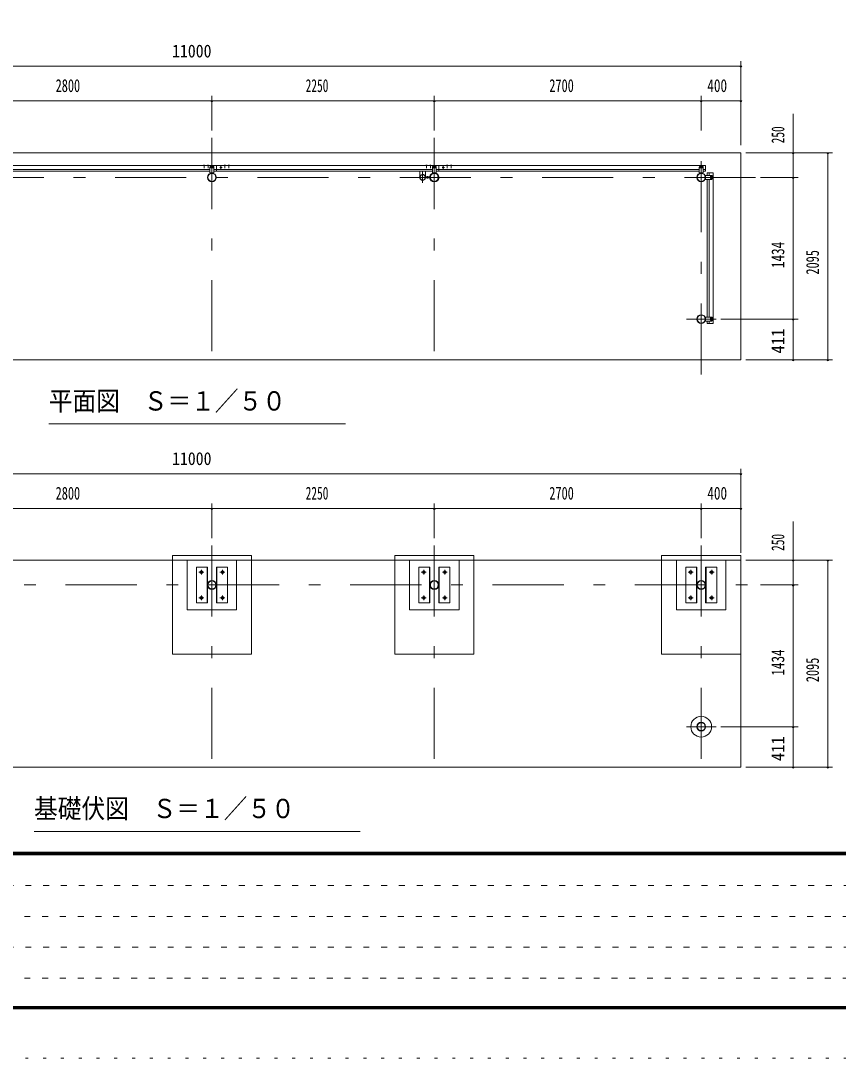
# Model space of a CAD drawing. Units: millimetres, scale not verified, with parts at other scales. Extents: x -27014 to 27021, y -10500 to 10500.
# Drawn here: x 2465 to 10735, y -10500 to 0 of the extents above; entities that cross this region are included whole.
import ezdxf
from ezdxf.enums import TextEntityAlignment as Align

# ---------------------------------------------------------------- set-up
doc = ezdxf.new("R2010")
doc.units = ezdxf.units.MM
doc.header["$LTSCALE"] = 60
for name, pattern in [('USER1', [3, 1, -2]), ('USER3', [24, 12, -5, 2, -5]), ('USER4', [3, 0.5, -2.5])]:
    doc.linetypes.add(name, pattern=pattern)
for name, color, linetype, lineweight in [('0-2_1-05BOLD', 7, 'Continuous', 18), ('0-3_1-25CENTER', 3, 'USER3', 18), ('0-5_1-55DIM', 3, 'Continuous', 18), ('0-C_F-F1PAPER', 5, 'Continuous', 18), ('0-D_F-E_J_ADD', 5, 'USER4', 18)]:
    doc.layers.add(name, color=color, linetype=linetype, lineweight=lineweight)
doc.styles.add('ＭＳ ゴシック', font='')
doc.styles.get('ＭＳ ゴシック').set_extended_font_data('MS Gothic')

msp = doc.modelspace()

# ---------------------------------------------------------------- linework, layer by layer
at = {"layer": '0-2_1-05BOLD'}
for p, q in [((4313.13, -1464.18), (4313.13, -1465.78)), ((4316.49, -1464.18), (4316.49, -1460.68)), ((4322.27, -1460.68), (4322.27, -1464.18)), ((4353.13, -1464.18), (4353.13, -1465.78)), ((4356.49, -1464.18), (4356.49, -1460.68)), ((4362.27, -1460.68), (4362.27, -1464.18)), ((4443.88, -1523.38), (4443.88, -1465.78)), ((4443.88, -1467.38), (4444.88, -1467.38)), ((4444.88, -1465.78), (4444.88, -1523.38)), ((4526.49, -1464.18), (4526.49, -1460.68)), ((4532.27, -1460.68), (4532.27, -1464.18)), ((4563.13, -1464.18), (4563.13, -1465.78)), ((4566.49, -1464.18), (4566.49, -1460.68)), ((4572.27, -1460.68), (4572.27, -1464.18)), ((6566.49, -1460.68), (6566.49, -1464.18)), ((6572.27, -1464.18), (6572.27, -1460.68)), ((6575.63, -1464.18), (6575.63, -1465.78)), ((6606.5, -1460.68), (6606.5, -1464.18)), ((6612.27, -1464.18), (6612.27, -1460.68)), ((6693.88, -1465.78), (6693.88, -1523.38)), ((6694.88, -1467.38), (6693.88, -1467.38)), ((6694.88, -1523.38), (6694.88, -1465.78)), ((6776.49, -1464.18), (6776.49, -1460.68)), ((6782.27, -1460.68), (6782.27, -1464.18)), ((6813.13, -1464.18), (6813.13, -1465.78)), ((6816.49, -1464.18), (6816.49, -1460.68)), ((6822.27, -1460.68), (6822.27, -1464.18)), ((1644.88, -1505.78), (4378.88, -1505.78)), ((4383.88, -1475.28), (4413.88, -1475.28)), ((4390.38, -1481.78), (4394.08, -1481.78)), ((4394.08, -1489.78), (4390.38, -1489.78)), ((4407.38, -1481.78), (4403.68, -1481.78)), ((4403.68, -1489.78), (4407.38, -1489.78)), ((4418.88, -1505.78), (6628.88, -1505.78)), ((6628.88, -1523.38), (4418.88, -1523.38)), ((4444.88, -1502.38), (4443.88, -1502.38)), ((6503.39, -1523.38), (6503.39, -1575.81)), ((6558.38, -1575.81), (6558.38, -1523.38)), ((6628.88, -1540.78), (6628.88, -1480.28)), ((6668.89, -1540.78), (6628.89, -1540.78)), ((6633.88, -1475.28), (6663.88, -1475.28)), ((6644.08, -1481.78), (6640.38, -1481.78)), ((6640.38, -1489.78), (6644.08, -1489.78)), ((6653.68, -1481.78), (6657.38, -1481.78)), ((6657.38, -1489.78), (6653.68, -1489.78)), ((6668.88, -1480.28), (6668.88, -1540.78)), ((9328.88, -1505.78), (6668.88, -1505.78)), ((6668.88, -1523.38), (9328.88, -1523.38)), ((6693.88, -1502.38), (6694.88, -1502.38)), ((9363.88, -1475.28), (9333.88, -1475.28)), ((9340.38, -1481.78), (9344.08, -1481.78)), ((9344.08, -1489.78), (9340.38, -1489.78)), ((9357.38, -1481.78), (9353.68, -1481.78)), ((9353.68, -1489.78), (9357.38, -1489.78)), ((9368.88, -1540.78), (9368.88, -1480.28)), ((9368.88, -1505.78), (9393.88, -1505.78)), ((9393.43, -1565.33), (9453.93, -1565.33)), ((9410.83, -1540.33), (9410.83, -1565.33)), ((9428.43, -1565.33), (9428.43, -1540.33)), ((9458.93, -1570.33), (9458.93, -1600.33)), ((6604.43, -1582.33), (6558.22, -1582.33)), ((6558.22, -1588.32), (6604.43, -1588.32)), ((6559.62, -1580.72), (6602.96, -1580.72)), ((6602.96, -1589.93), (6559.62, -1589.93)), ((9410.83, -1605.33), (9410.83, -2999.33)), ((9428.43, -2999.33), (9428.43, -1605.33)), ((9444.43, -1576.83), (9444.43, -1580.53)), ((9444.43, -1593.83), (9444.43, -1590.13)), ((9452.43, -1580.53), (9452.43, -1576.83)), ((9452.43, -1590.13), (9452.43, -1593.83)), ((9393.43, -3039.33), (9453.93, -3039.33)), ((9428.43, -3039.33), (9428.43, -3064.33)), ((9444.43, -3010.83), (9444.43, -3014.53)), ((9444.43, -3027.83), (9444.43, -3024.13)), ((9452.43, -3014.53), (9452.43, -3010.83)), ((9452.43, -3024.13), (9452.43, -3027.83)), ((9458.93, -3034.33), (9458.93, -3004.33)), ((9748.88, -5460.33), (-1251.11, -5460.33)), ((4349.83, -5530.32), (4349.83, -5890.33)), ((4447.93, -5890.33), (4447.93, -5530.32)), ((4648.88, -5460.33), (4648.88, -5960.33)), ((6599.83, -5530.32), (6599.83, -5890.33)), ((6697.93, -5890.33), (6697.93, -5530.32)), ((6898.88, -5460.33), (6898.88, -5960.33)), ((9299.83, -5890.33), (9299.83, -5530.32)), ((9397.94, -5530.32), (9397.94, -5890.33)), ((9598.88, -5960.33), (9598.88, -5460.33))]:
    msp.add_line(p, q, dxfattribs=at)
for points in [[(9748.88, -3430.33), (-1251.12, -3430.33), (-1251.12, -1335.33), (9748.88, -1335.33)], [(4393.88, -1482.89), (4398.88, -1480), (4403.88, -1482.89), (4403.88, -1488.67), (4398.88, -1491.55), (4393.88, -1488.67)], [(4484.88, -1482.89), (4489.88, -1480), (4494.88, -1482.89), (4494.88, -1488.67), (4489.88, -1491.55), (4484.88, -1488.67)], [(6653.88, -1488.67), (6648.88, -1491.55), (6643.88, -1488.67), (6643.88, -1482.89), (6648.88, -1480), (6653.88, -1482.89)], [(6734.88, -1488.67), (6734.88, -1482.89), (6739.88, -1480), (6744.88, -1482.89), (6744.88, -1488.67), (6739.88, -1491.55)], [(9343.88, -1482.89), (9343.88, -1488.67), (9348.88, -1491.55), (9353.88, -1488.67), (9353.88, -1482.89), (9348.88, -1480)], [(9445.54, -1580.33), (9451.32, -1580.33), (9454.2, -1585.33), (9451.32, -1590.33), (9445.54, -1590.33), (9442.66, -1585.33)], [(9445.54, -3024.33), (9451.32, -3024.33), (9454.2, -3019.33), (9451.32, -3014.33), (9445.54, -3014.33), (9442.66, -3019.33)], [(4798.88, -6410.33), (4798.88, -5410.33), (3998.88, -5410.33), (3998.88, -6410.33)], [(7048.88, -6410.33), (7048.88, -5410.33), (6248.88, -5410.33), (6248.88, -6410.33)], [(4242.33, -5530.32), (4354.33, -5530.32), (4354.33, -5890.33), (4242.33, -5890.33)], [(4443.43, -5890.33), (4443.43, -5530.32), (4555.43, -5530.32), (4555.43, -5890.33)], [(6492.33, -5530.32), (6492.33, -5890.33), (6604.33, -5890.33), (6604.33, -5530.32)], [(6693.43, -5890.33), (6805.43, -5890.33), (6805.43, -5530.32), (6693.43, -5530.32)], [(9304.33, -5890.33), (9192.34, -5890.33), (9192.34, -5530.32), (9304.33, -5530.32)], [(9505.43, -5530.32), (9505.43, -5890.33), (9393.44, -5890.33), (9393.44, -5530.32)]]:
    msp.add_lwpolyline(points, close=True, dxfattribs=at)
for points in [[(4378.88, -1523.38), (1644.88, -1523.38), (1644.88, -1465.78), (9393.88, -1465.78), (9393.88, -1523.38), (9368.88, -1523.38)], [(4313.13, -1464.18), (4325.63, -1464.18), (4325.63, -1465.78)], [(4325.15, -1464.18), (4325.15, -1460.68), (4324.28, -1460.18), (4314.48, -1460.18), (4313.61, -1460.68), (4313.61, -1464.18)], [(4353.13, -1464.18), (4365.63, -1464.18), (4365.63, -1465.78)], [(4365.16, -1464.18), (4365.16, -1460.68), (4364.28, -1460.18), (4354.48, -1460.18), (4353.61, -1460.68), (4353.61, -1464.18)], [(4523.13, -1465.78), (4523.13, -1464.18), (4535.63, -1464.18), (4535.63, -1465.78)], [(4535.15, -1464.18), (4535.15, -1460.68), (4534.28, -1460.18), (4524.48, -1460.18), (4523.61, -1460.68), (4523.61, -1464.18)], [(4563.13, -1464.18), (4575.63, -1464.18), (4575.63, -1465.78)], [(4575.15, -1464.18), (4575.15, -1460.68), (4574.28, -1460.18), (4564.48, -1460.18), (4563.61, -1460.68), (4563.61, -1464.18)], [(6575.63, -1464.18), (6563.13, -1464.18), (6563.13, -1465.78)], [(6563.61, -1464.18), (6563.61, -1460.68), (6564.48, -1460.18), (6574.28, -1460.18), (6575.16, -1460.68), (6575.16, -1464.18)], [(6615.63, -1465.78), (6615.63, -1464.18), (6603.13, -1464.18), (6603.13, -1465.78)], [(6603.61, -1464.18), (6603.61, -1460.68), (6604.48, -1460.18), (6614.28, -1460.18), (6615.16, -1460.68), (6615.16, -1464.18)], [(6773.13, -1465.78), (6773.13, -1464.18), (6785.63, -1464.18), (6785.63, -1465.78)], [(6785.15, -1464.18), (6785.15, -1460.68), (6784.28, -1460.18), (6774.48, -1460.18), (6773.61, -1460.68), (6773.61, -1464.18)], [(6813.13, -1464.18), (6825.63, -1464.18), (6825.63, -1465.78)], [(6825.15, -1464.18), (6825.15, -1460.68), (6824.28, -1460.18), (6814.48, -1460.18), (6813.61, -1460.68), (6813.61, -1464.18)], [(4418.88, -1480.28), (4418.88, -1540.78), (4378.88, -1540.78), (4378.88, -1480.28)], [(9328.88, -1480.28), (9328.88, -1540.78), (9368.88, -1540.78)], [(9453.93, -1605.33), (9393.43, -1605.33), (9393.43, -1565.33)], [(9410.83, -1540.33), (9468.43, -1540.33), (9468.43, -3064.33), (9410.83, -3064.33), (9410.83, -3039.33)], [(9453.93, -2999.33), (9393.43, -2999.33), (9393.43, -3039.33)], [(-1251.11, -5410.33), (-1251.11, -7555.33), (9748.88, -7555.33), (9748.88, -5410.33)], [(9748.88, -5410.33), (8948.89, -5410.33), (8948.89, -6410.33), (9748.88, -6410.33)], [(4648.88, -5960.33), (4148.88, -5960.33), (4148.88, -5460.33)], [(6898.88, -5960.33), (6398.88, -5960.33), (6398.88, -5460.33)], [(9098.88, -5460.33), (9098.88, -5960.33), (9598.88, -5960.33)]]:
    msp.add_lwpolyline(points, dxfattribs=at)
for centre, radius in [((4398.88, -1585.33), 44.55), ((4398.88, -1585.33), 40.35), ((4398.88, -1485.78), 6.25), ((4398.88, -1485.78), 4.9), ((4489.88, -1485.78), 6.25), ((4489.88, -1485.78), 4.9), ((6530.88, -1585.33), 27.5), ((6648.88, -1585.33), 44.55), ((6648.88, -1585.33), 40.35), ((6648.88, -1485.78), 6.25), ((6648.88, -1485.78), 4.9), ((6739.88, -1485.78), 6.25), ((6739.88, -1485.78), 4.9), ((9348.88, -1585.33), 44.55), ((9348.88, -1585.33), 40.35), ((9348.88, -1485.78), 6.25), ((9348.88, -1485.78), 4.9), ((6499.53, -1585.33), 2.25), ((6697.29, -1585.33), 2.25), ((9448.43, -1585.33), 6.25), ((9448.43, -1585.33), 4.9), ((9348.88, -3019.33), 44.55), ((9348.88, -3019.33), 40.35), ((9448.43, -3019.33), 6.25), ((9448.43, -3019.33), 4.9), ((4292.38, -5580.33), 14.5), ((4398.88, -5710.33), 44.55), ((4398.88, -5710.33), 40.35), ((4505.38, -5580.33), 14.5), ((6542.38, -5580.33), 14.5), ((6648.88, -5710.33), 44.55), ((6648.88, -5710.33), 40.35), ((6755.38, -5580.33), 14.5), ((9242.38, -5580.33), 14.5), ((9348.89, -5710.33), 44.55), ((9348.89, -5710.33), 40.35), ((9455.38, -5580.33), 14.5), ((4292.38, -5840.32), 14.5), ((4505.38, -5840.32), 14.5), ((6542.38, -5840.32), 14.5), ((6755.38, -5840.32), 14.5), ((9242.38, -5840.32), 14.5), ((9455.38, -5840.32), 14.5), ((9348.89, -7144.33), 105), ((9348.89, -7144.33), 44.55), ((9348.89, -7144.33), 40.35)]:
    msp.add_circle(centre, radius, dxfattribs=at)
for centre, radius, start, end in [((4315.05, -1462.49), 2.32, 51.45377, 90), ((4319.38, -1468.69), 8.51, 70.16867, 109.82912), ((4323.71, -1462.5), 2.32, 90, 128.53143), ((4355.05, -1462.49), 2.32, 51.45377, 90), ((4359.38, -1468.69), 8.51, 70.16867, 109.82912), ((4363.71, -1462.5), 2.32, 90, 128.53143), ((4525.05, -1462.49), 2.32, 51.45377, 90), ((4529.38, -1468.69), 8.51, 70.16867, 109.82912), ((4533.71, -1462.5), 2.32, 90, 128.53143), ((4565.05, -1462.49), 2.32, 51.45377, 90), ((4569.38, -1468.69), 8.51, 70.16867, 109.82912), ((4573.71, -1462.5), 2.32, 90, 128.53143), ((6565.05, -1462.49), 2.32, 51.45377, 90), ((6569.38, -1468.69), 8.51, 70.16867, 109.82912), ((6573.71, -1462.5), 2.32, 90, 128.53143), ((6605.05, -1462.49), 2.32, 51.45377, 90), ((6609.38, -1468.69), 8.51, 70.16867, 109.82912), ((6613.71, -1462.5), 2.32, 90, 128.53143), ((6775.05, -1462.49), 2.32, 51.45377, 90), ((6779.38, -1468.69), 8.51, 70.16867, 109.82912), ((6783.71, -1462.5), 2.32, 90, 128.53143), ((6815.05, -1462.49), 2.32, 51.45377, 90), ((6819.38, -1468.69), 8.51, 70.16867, 109.82912), ((6823.71, -1462.5), 2.32, 90, 128.53143), ((4383.88, -1480.28), 5, 90, 180), ((4390.38, -1485.78), 4, 90, 270), ((4407.38, -1485.78), 4, 270, 90), ((4413.88, -1480.28), 5, 0, 90), ((6530.88, -1585.33), 29.1, 9.09488, 180), ((6530.88, -1602.73), 44.9, 109.58864, 127.76454), ((6530.88, -1602.73), 44.9, 52.23546, 70.41136), ((6648.88, -1585.33), 46.15, 359.99892, 174.27287), ((6633.88, -1480.28), 5, 90, 180), ((6640.38, -1485.78), 4, 90, 270), ((6657.38, -1485.78), 4, 270, 90), ((6663.88, -1480.28), 5, 0, 90), ((9333.88, -1480.28), 5, 90, 180), ((9340.38, -1485.78), 4, 90, 270), ((9357.38, -1485.78), 4, 270, 90), ((9363.88, -1480.28), 5, 0, 90), ((9448.43, -1576.83), 4, 0, 180), ((9453.93, -1570.33), 5, 0, 90), ((6499.53, -1585.33), 3.85, 51.34222, 0), ((6530.88, -1585.33), 29.1, 185.93016, 350.90979), ((6648.88, -1585.33), 46.15, 185.71837, 356.21085), ((6697.29, -1585.33), 3.85, 180, 127.90752), ((9448.43, -1593.83), 4, 180, 0), ((9453.93, -1600.33), 5, 270, 0), ((9448.43, -3010.83), 4, 0, 180), ((9448.43, -3027.83), 4, 180, 0), ((9453.93, -3004.33), 5, 0, 90), ((9453.93, -3034.33), 5, 270, 0)]:
    msp.add_arc(centre, radius, start, end, dxfattribs=at)
at = {"layer": '0-3_1-25CENTER'}
for p, q in [((4398.88, -1185.33), (4398.88, -3580.33)), ((6648.88, -1185.33), (6648.88, -3580.33)), ((9348.88, -3580.33), (9348.88, -1185.33)), ((4319.38, -1492.64), (4319.38, -1457.76)), ((4359.38, -1457.76), (4359.38, -1492.64)), ((4489.88, -1505.78), (4489.88, -1465.78)), ((4529.38, -1457.76), (4529.38, -1492.64)), ((4569.38, -1492.64), (4569.38, -1457.76)), ((6569.38, -1457.76), (6569.38, -1492.64)), ((6609.38, -1492.64), (6609.38, -1457.76)), ((6739.88, -1505.78), (6739.88, -1465.78)), ((6779.38, -1457.76), (6779.38, -1492.64)), ((6819.38, -1492.64), (6819.38, -1457.76)), ((4381.38, -1485.78), (4416.38, -1485.78)), ((4477.38, -1485.78), (4502.38, -1485.78)), ((6530.88, -1530.33), (6530.88, -1640.33)), ((6581.36, -1596.09), (6581.36, -1574.56)), ((6666.38, -1485.78), (6631.38, -1485.78)), ((6752.38, -1485.78), (6727.38, -1485.78)), ((9366.38, -1485.78), (9331.38, -1485.78)), ((9448.43, -1602.83), (9448.43, -1567.83)), ((9898.88, -1585.33), (-1401.12, -1585.33)), ((9498.88, -3019.33), (9198.88, -3019.33)), ((9448.43, -3036.83), (9448.43, -3001.83)), ((4398.88, -5310.33), (4398.88, -7705.33)), ((6648.88, -5310.33), (6648.88, -7705.33)), ((9348.89, -5310.33), (9348.89, -7705.33)), ((4292.38, -5605.33), (4292.38, -5555.33)), ((4505.38, -5605.33), (4505.38, -5555.33)), ((6542.38, -5555.33), (6542.38, -5605.33)), ((6755.38, -5605.33), (6755.38, -5555.33)), ((9242.38, -5605.33), (9242.38, -5555.33)), ((9455.38, -5605.33), (9455.38, -5555.33)), ((4317.38, -5580.33), (4267.38, -5580.33)), ((4530.38, -5580.33), (4480.38, -5580.33)), ((6517.38, -5580.33), (6567.38, -5580.33)), ((6730.38, -5580.33), (6780.38, -5580.33)), ((9267.39, -5580.33), (9217.39, -5580.33)), ((9480.38, -5580.33), (9430.38, -5580.33)), ((-1401.11, -5710.33), (9898.88, -5710.33)), ((4317.38, -5840.32), (4267.38, -5840.32)), ((4292.38, -5865.32), (4292.38, -5815.32)), ((4480.38, -5840.32), (4530.38, -5840.32)), ((4505.38, -5815.32), (4505.38, -5865.32)), ((6567.38, -5840.32), (6517.38, -5840.32)), ((6542.38, -5815.32), (6542.38, -5865.32)), ((6780.38, -5840.32), (6730.38, -5840.32)), ((6755.38, -5815.32), (6755.38, -5865.32)), ((9217.39, -5840.32), (9267.39, -5840.32)), ((9242.38, -5865.32), (9242.38, -5815.32)), ((9430.38, -5840.32), (9480.38, -5840.32)), ((9455.38, -5815.32), (9455.38, -5865.32)), ((9498.89, -7144.33), (9198.89, -7144.33))]:
    msp.add_line(p, q, dxfattribs=at)
at = {"layer": '0-5_1-55DIM'}
for p, q in [((9748.88, -410.33), (9748.88, -1260.33)), ((-1251.12, -460.33), (9748.88, -460.33)), ((9758.88, -460.33), (9738.88, -460.33)), ((9748.88, -810.33), (-1251.12, -810.33)), ((4408.88, -810.33), (4388.88, -810.33)), ((4398.88, -1110.33), (4398.88, -760.33)), ((6658.88, -810.33), (6638.88, -810.33)), ((6648.88, -760.33), (6648.88, -1110.33)), ((9358.88, -810.33), (9338.88, -810.33)), ((9348.88, -1110.33), (9348.88, -760.33)), ((9758.88, -810.33), (9738.88, -810.33)), ((10278.88, -1335.33), (10278.88, -942.83)), ((9798.88, -1335.33), (10678.88, -1335.33)), ((10288.88, -1335.33), (10268.88, -1335.33)), ((10278.88, -1585.33), (10278.88, -1335.33)), ((10638.88, -1335.33), (10618.88, -1335.33)), ((10628.88, -1335.33), (10628.88, -3430.33)), ((10328.88, -1585.33), (9948.88, -1585.33)), ((10288.88, -1585.33), (10268.88, -1585.33)), ((10278.88, -3019.33), (10278.88, -1585.33)), ((9548.88, -3019.33), (10328.88, -3019.33)), ((10288.88, -3019.33), (10268.88, -3019.33)), ((10278.88, -3430.33), (10278.88, -3019.33)), ((10678.88, -3430.33), (9798.88, -3430.33)), ((10288.88, -3430.33), (10268.88, -3430.33)), ((10638.88, -3430.33), (10618.88, -3430.33)), ((5748.88, -4080.33), (2748.88, -4080.33)), ((9748.88, -4585.33), (-1251.11, -4585.33)), ((9758.88, -4585.33), (9738.88, -4585.33)), ((9748.88, -5385.33), (9748.88, -4535.33)), ((4398.89, -4885.33), (4398.89, -5235.33)), ((6648.89, -4885.33), (6648.89, -5235.33)), ((9348.89, -4885.33), (9348.89, -5235.33)), ((-1251.11, -4935.33), (9748.88, -4935.33)), ((4408.89, -4935.33), (4388.89, -4935.33)), ((6658.89, -4935.33), (6638.89, -4935.33)), ((9358.89, -4935.33), (9338.89, -4935.33)), ((9758.88, -4935.33), (9738.88, -4935.33)), ((10278.88, -5460.33), (10278.88, -5067.83)), ((10678.89, -5460.33), (9798.88, -5460.33)), ((10288.89, -5460.33), (10268.89, -5460.33)), ((10278.88, -5710.33), (10278.88, -5460.33)), ((10638.89, -5460.33), (10618.89, -5460.33)), ((10628.89, -5460.33), (10628.89, -7555.33)), ((9948.88, -5710.33), (10328.88, -5710.33)), ((10288.89, -5710.33), (10268.89, -5710.33)), ((10278.88, -7144.33), (10278.88, -5710.33)), ((10328.88, -7144.33), (9548.89, -7144.33)), ((10288.89, -7144.33), (10268.89, -7144.33)), ((10278.88, -7555.33), (10278.88, -7144.33)), ((9798.88, -7555.33), (10678.89, -7555.33)), ((10288.89, -7555.33), (10268.89, -7555.33)), ((10638.89, -7555.33), (10618.89, -7555.33)), ((5898.88, -8205.33), (2598.88, -8205.33))]:
    msp.add_line(p, q, dxfattribs=at)
for centre in [(9748.88, -460.33), (4398.88, -810.33), (6648.88, -810.33), (9348.88, -810.33), (9748.88, -810.33), (10278.88, -1335.33), (10628.88, -1335.33), (10278.88, -1585.33), (10278.88, -3019.33), (10278.88, -3430.33), (10628.88, -3430.33), (9748.88, -4585.33), (4398.89, -4935.33), (6648.89, -4935.33), (9348.89, -4935.33), (9748.88, -4935.33), (10278.89, -5460.33), (10628.89, -5460.33), (10278.89, -5710.33), (10278.89, -7144.33), (10278.89, -7555.33), (10628.89, -7555.33)]:
    msp.add_arc(centre, 10, 180, 0, dxfattribs=at)
at = {"layer": '0-C_F-F1PAPER'}
for p, q in [((26496.22, -8415), (-2153.78, -8415)), ((-2153.78, -8417.5), (26496.22, -8417.5)), ((26496.22, -8420), (-2153.78, -8420)), ((-2153.78, -8422.5), (26496.22, -8422.5)), ((26496.22, -8425), (-2153.78, -8425)), ((-2153.78, -8427.5), (26496.22, -8427.5)), ((26496.22, -8430), (-2153.78, -8430)), ((-2153.78, -8432.5), (26496.22, -8432.5)), ((26496.22, -8435), (-2153.78, -8435)), ((-2153.78, -8437.5), (26496.22, -8437.5)), ((26496.22, -8440), (-2153.78, -8440))]:
    msp.add_line(p, q, dxfattribs=at)
at = {"layer": '0-C_F-F1PAPER', "color": 6, "linetype": 'USER1'}
for p, q in [((16071.22, -8752), (-2178.78, -8752)), ((-2178.78, -9064), (16071.22, -9064)), ((16071.22, -9376), (-2178.78, -9376)), ((-2178.78, -9688), (13563.22, -9688))]:
    msp.add_line(p, q, dxfattribs=at)
at = {"layer": '0-C_F-F1PAPER'}
for points in [[(26521.22, -10000), (-2178.78, -10000), (-2178.78, 10100), (26521.22, 10100)], [(26518.72, -9997.5), (26518.72, 10097.5), (-2176.28, 10097.5), (-2176.28, -9997.5)], [(26516.22, -9995), (26516.22, 10095), (-2173.78, 10095), (-2173.78, -9995)], [(26513.72, -9992.5), (-2171.28, -9992.5), (-2171.28, 10092.5), (26513.72, 10092.5)], [(26511.22, -9990), (26511.22, 10090), (-2168.78, 10090), (-2168.78, -9990)], [(26508.72, -9987.5), (-2166.28, -9987.5), (-2166.28, 10087.5), (26508.72, 10087.5)], [(26506.22, -9985), (26506.22, 10085), (-2163.78, 10085), (-2163.78, -9985)], [(26503.72, -9982.5), (-2161.28, -9982.5), (-2161.28, 10082.5), (26503.72, 10082.5)], [(26501.22, -9980), (-2158.78, -9980), (-2158.78, 10080), (26501.22, 10080)], [(26498.72, -9977.5), (-2156.28, -9977.5), (-2156.28, 10077.5), (26498.72, 10077.5)], [(26496.22, -9975), (26496.22, 10075), (-2153.78, 10075), (-2153.78, -9975)]]:
    msp.add_lwpolyline(points, close=True, dxfattribs=at)
at = {"layer": '0-D_F-E_J_ADD'}
msp.add_lwpolyline([(27021.22, -10500), (-2678.78, -10500), (-2678.78, 10500), (27021.22, 10500)], close=True, dxfattribs=at)

# ---------------------------------------------------------------- texts
at = {"layer": '0-5_1-55DIM', "color": 7, "style": 'ＭＳ ゴシック'}
for s, height, width, p in [('11000', 130.2, 0.9, (3995.83, -410.33)), ('2800', 130.2, 0.7, (2817.61, -760.33)), ('2250', 130.2, 0.65, (5347.2, -760.33)), ('2700', 130.2, 0.7, (7812.28, -760.33)), ('400', 130.2, 0.75, (9411.25, -760.33)), ('平面図\u3000Ｓ＝１／５０', 195.4, 0.9, (2748.88, -4003.68)), ('11000', 130.2, 0.9, (3995.84, -4535.33)), ('2800', 130.2, 0.7, (2817.62, -4885.33)), ('2250', 130.2, 0.65, (5347.21, -4885.33)), ('2700', 130.2, 0.7, (7812.29, -4885.33)), ('400', 130.2, 0.75, (9411.26, -4885.33)), ('基礎伏図\u3000Ｓ＝１／５０', 195.4, 0.9, (2598.88, -8128.68))]:
    msp.add_text(s, height=height, dxfattribs=dict(at, width=width)).set_placement(p, align=Align.BOTTOM_LEFT)
for s, width, p in [('250', 0.65, (10228.88, -1240.91)), ('1434', 0.75, (10228.88, -2502.85)), ('2095', 0.7, (10578.88, -2568.84)), ('411', 0.95, (10228.88, -3368.05)), ('250', 0.65, (10228.89, -5365.91)), ('1434', 0.75, (10228.89, -6627.84)), ('2095', 0.7, (10578.89, -6693.84)), ('411', 0.95, (10228.89, -7493.05))]:
    msp.add_text(s, height=130.2, rotation=90, dxfattribs=dict(at, width=width)).set_placement(p, align=Align.BOTTOM_LEFT)

doc.saveas('drawing.dxf')
